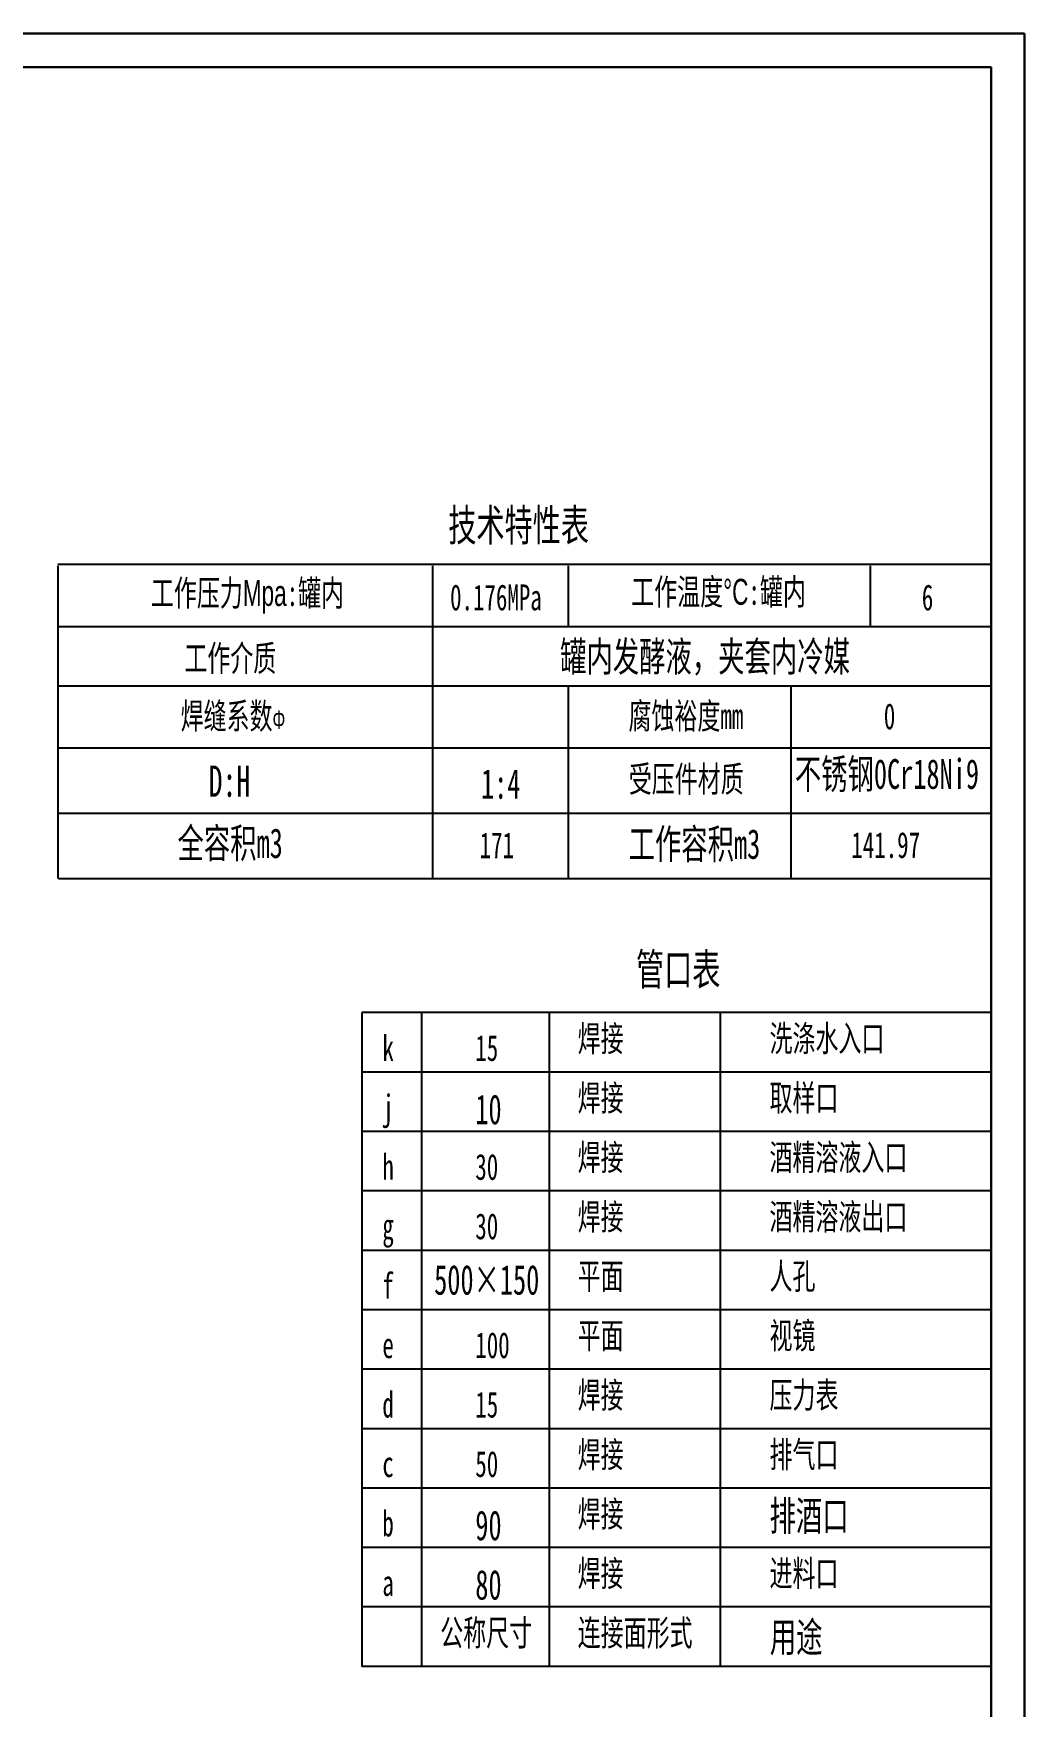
# Model space of a CAD drawing. Header units: millimetres. Extents: x 1191 to 2490, y 1247 to 2558.
# Drawn here: x 1258.1 to 1324.8, y 1314.1 to 1426.7 of the extents above; entities that cross this region are included whole.
import ezdxf

# ---------------------------------------------------------------- set-up
doc = ezdxf.new("R2010")
doc.units = ezdxf.units.MM
doc.header["$LTSCALE"] = 0.03
doc.layers.add('细实线', color=7, linetype='Continuous')
doc.styles.get("Standard").update_dxf_attribs({"font": '', "width": 0.65, "height": 2})
doc.styles.get('Standard').set_extended_font_data('SimSun')

msp = doc.modelspace()

# ---------------------------------------------------------------- linework, layer by layer
at = {"layer": '细实线', "lineweight": 30}
msp.add_line((1324.7722, 1426.7096), (1191.1747, 1426.7096), dxfattribs=at)
at = {"layer": '细实线', "color": 7, "lineweight": 30}
for p, q in [((1324.7722, 1426.7096), (1324.7722, 1246.692)), ((1193.3753, 1424.4379), (1322.5223, 1424.4379)), ((1322.5223, 1424.4379), (1322.5223, 1248.942))]:
    msp.add_line(p, q, dxfattribs=at)
at = {"layer": '细实线', "color": 7, "lineweight": 25}
for p, q in [((1322.5223, 1395.0614), (1322.5223, 1369.8234)), ((1259.72, 1390.997), (1322.5223, 1390.997)), ((1259.72, 1390.8676), (1259.72, 1386.8032)), ((1284.9389, 1390.8676), (1284.9389, 1386.8032)), ((1294.0697, 1390.8676), (1294.0697, 1386.7385)), ((1314.3891, 1390.8676), (1314.3891, 1386.7385)), ((1259.72, 1386.8032), (1284.9272, 1386.8032)), ((1259.72, 1386.8032), (1314.3737, 1386.8032)), ((1259.72, 1382.8012), (1322.5223, 1382.8012)), ((1294.0697, 1382.8012), (1294.0697, 1369.8234)), ((1259.72, 1378.6202), (1322.5223, 1378.6202)), ((1259.72, 1374.2218), (1322.5223, 1374.2218)), ((1259.78, 1369.8234), (1322.5823, 1369.8234)), ((1292.7877, 1360.805), (1280.1918, 1360.805)), ((1322.5223, 1360.805), (1292.7877, 1360.805)), ((1292.7877, 1356.805), (1280.1918, 1356.805)), ((1322.5223, 1356.805), (1292.7877, 1356.805)), ((1292.7877, 1352.805), (1280.1918, 1352.805)), ((1322.5223, 1352.805), (1292.7877, 1352.805)), ((1292.7877, 1348.805), (1280.1918, 1348.805)), ((1322.5223, 1348.805), (1292.7877, 1348.805)), ((1292.7877, 1344.805), (1280.1918, 1344.805)), ((1322.5223, 1344.805), (1292.7877, 1344.805)), ((1292.7877, 1340.805), (1280.1918, 1340.805)), ((1322.5223, 1340.805), (1292.7877, 1340.805)), ((1292.7877, 1336.805), (1280.1918, 1336.805)), ((1322.5223, 1336.805), (1292.7877, 1336.805)), ((1292.7877, 1332.805), (1280.1918, 1332.805)), ((1322.5223, 1332.805), (1292.7877, 1332.805)), ((1292.7877, 1328.805), (1280.1918, 1328.805)), ((1322.5223, 1328.805), (1292.7877, 1328.805)), ((1292.7877, 1324.805), (1280.1918, 1324.805)), ((1322.5223, 1324.805), (1292.7877, 1324.805)), ((1292.7877, 1320.805), (1280.1918, 1320.805)), ((1322.5223, 1320.805), (1292.7877, 1320.805)), ((1292.7877, 1316.805), (1280.1918, 1316.805)), ((1322.5223, 1316.805), (1292.7877, 1316.805))]:
    msp.add_line(p, q, dxfattribs=at)
at = {"layer": '细实线', "color": 7, "lineweight": 25, "ltscale": 0.743598}
for p, q in [((1284.9389, 1390.997), (1322.5223, 1390.997)), ((1259.72, 1386.8032), (1259.72, 1369.8234)), ((1284.9272, 1386.8032), (1284.9272, 1386.8032)), ((1284.9272, 1386.8032), (1284.9272, 1386.8032)), ((1284.9389, 1386.8032), (1284.9389, 1369.8234)), ((1294.0697, 1386.8032), (1294.0697, 1386.8032)), ((1314.3891, 1386.8032), (1314.3891, 1386.8032)), ((1314.448, 1386.8032), (1322.5223, 1386.8032))]:
    msp.add_line(p, q, dxfattribs=at)
at = {"layer": '细实线', "lineweight": 25}
for p, q in [((1309.0556, 1382.78), (1309.0556, 1369.806)), ((1280.1918, 1360.805), (1280.1918, 1316.805)), ((1284.1918, 1360.805), (1284.1918, 1316.805)), ((1292.7877, 1360.805), (1292.7877, 1316.805)), ((1292.7877, 1360.805), (1292.7877, 1316.805)), ((1304.2994, 1360.805), (1304.2994, 1316.805)), ((1322.5223, 1360.805), (1322.5223, 1316.805))]:
    msp.add_line(p, q, dxfattribs=at)

# ---------------------------------------------------------------- texts
at = {"layer": '细实线', "color": 7, "lineweight": 25}
for s, insert, char_height, width, attachment_point in [('技术特性表', (1290.7316, 1393.4957), 2.13493, 16.925138, 5), ('{\\fSimSun|b0|i0|c134|p2;工作压力\\fBankGothic Lt BT|b0|i0|c0|p34;Mpa}:{\\fSimSun|b0|i0|c134|p2;罐内}', (1272.4892, 1388.7863), 1.743525, 23.402468, 5), ('0.176MPa', (1289.2059, 1388.7395), 1.74353, 6.986745, 5), ('工作温度{\\fBankGothic Lt BT|b0|i0|c134|p34;°\\fBankGothic Lt BT|b0|i0|c0|p34;C}:罐内', (1304.1843, 1389.0332), 1.743525, 21.141583, 5), ('6', (1318.2477, 1388.7395), 1.7435, 6.986745, 5), ('工作介质', (1271.3342, 1384.5617), 1.74353, 10.148128, 5), ('焊缝系数{\\Fgreekc|c134;\\H0.7083x;Φ}', (1271.5111, 1380.6715), 1.743525, 13.713619, 5), ('{\\f宋体|b0|i0|c134|p2;腐蚀裕度}mm', (1301.9874, 1380.6715), 1.743525, 15.915989, 5), ('0', (1315.6903, 1380.735), 1.7435, 6.986745, 5), ('受压件材质', (1302.0132, 1376.4322), 1.74353, 13.713619, 5), ('全容积m3{\\fISOCPEUR|b0|i0|c134|p34;}', (1271.3218, 1372.1014), 2, 13.116949, 5), ('171', (1289.2666, 1372.0742), 1.74353, 6.986745, 5), ('工作容积m3{\\fBatangChe|b0|i0|c129|p49;\\H1.083x;}', (1298.1315, 1372.0437), 2, 13.23488, 4), ('141.97', (1315.4299, 1372.0742), 1.74353, 6.986745, 5), ('管口表', (1301.4686, 1363.6027), 2.13493, 16.925138, 5), ('k', (1281.5645, 1359.2969), 1.7435, 2.544243, 1), ('15', (1287.8185, 1359.2969), 1.74353, 2.544243, 1), ('焊接', (1294.706, 1359.9397), 1.74353, 11.89763, 1), ('洗涤水入口', (1307.6139, 1359.9397), 1.74353, 11.89763, 1), ('焊接', (1294.706, 1355.9397), 1.74353, 11.89763, 1), ('取样口', (1307.6139, 1355.9397), 1.74353, 11.89763, 1), ('j', (1281.5645, 1355.2969), 1.7435, 2.544243, 1), ('10', (1287.8185, 1355.2969), 2, 2.544243, 1), ('h', (1281.5645, 1351.2969), 1.7435, 2.544243, 1), ('焊接', (1294.706, 1351.9397), 1.74353, 11.89763, 1), ('酒精溶液入口', (1307.6139, 1351.9397), 1.74353, 11.89763, 1), ('30', (1287.8185, 1351.2969), 1.74353, 2.544243, 1), ('焊接', (1294.706, 1347.9397), 1.74353, 11.89763, 1), ('酒精溶液出口', (1307.6139, 1347.9397), 1.74353, 11.89763, 1), ('g', (1281.5645, 1347.2969), 1.7435, 2.544243, 1), ('30', (1287.8185, 1347.2969), 1.74353, 2.544243, 1), ('f', (1281.5645, 1343.2969), 1.7435, 2.544243, 1), ('500×150', (1285.0495, 1343.8248), 2, 7.379423, 1), ('平面', (1294.706, 1343.9397), 1.74353, 11.89763, 1), ('人孔', (1307.6139, 1343.9397), 1.74353, 11.89763, 1), ('平面', (1294.706, 1339.9397), 1.74353, 11.89763, 1), ('视镜', (1307.6139, 1339.9397), 1.74353, 11.89763, 1), ('100', (1287.8185, 1339.2969), 1.74353, 2.544243, 1), ('e', (1281.5645, 1339.2969), 1.7435, 2.544243, 1), ('焊接', (1294.706, 1335.9397), 1.74353, 11.89763, 1), ('压力表', (1307.6139, 1335.9397), 1.74353, 11.89763, 1), ('d', (1281.5645, 1335.2969), 1.7435, 2.544243, 1), ('15', (1287.8185, 1335.2969), 1.74353, 2.544243, 1), ('焊接', (1294.706, 1331.9397), 1.74353, 11.89763, 1), ('排气口', (1307.6139, 1331.9397), 1.74353, 11.89763, 1), ('50', (1287.8185, 1331.2969), 1.74353, 2.544243, 1), ('c', (1281.5645, 1331.2969), 1.7435, 2.544243, 1), ('焊接', (1294.706, 1327.9397), 1.74353, 11.89763, 1), ('排酒口', (1307.6139, 1327.9397), 2, 11.89763, 1), ('b', (1281.5645, 1327.2969), 1.7435, 2.544243, 1), ('90', (1287.8185, 1327.2969), 2, 2.544243, 1), ('80', (1287.8185, 1323.2969), 2, 2.544243, 1), ('焊接', (1294.706, 1323.9397), 1.74353, 11.89763, 1), ('进料口', (1307.6139, 1323.9397), 1.74353, 11.89763, 1), ('a', (1281.5645, 1323.2969), 1.7435, 2.544243, 1), ('公称尺寸', (1285.4591, 1319.9397), 1.74353, 10.319414, 1), ('连接面形式', (1294.706, 1319.9397), 1.74353, 11.89763, 1), (' 用途', (1306.7506, 1319.7786), 2, 11.89763, 1)]:
    msp.add_mtext(s, dxfattribs=dict(at, insert=insert, char_height=char_height, width=width, attachment_point=attachment_point))
at = {"layer": '细实线', "color": 7, "lineweight": 25, "ltscale": 0.481851, "insert": (1293.523, 1385.7728), "char_height": 2, "attachment_point": 1}
msp.add_mtext('罐内发酵液，夹套内冷媒', dxfattribs=at)
at = {"layer": '细实线', "lineweight": 25, "insert": (1269.8826, 1377.4354), "char_height": 2.1, "width": 16.249208, "attachment_point": 1}
msp.add_mtext('D:H', dxfattribs=at)
at = {"layer": '细实线', "color": 7, "lineweight": 25, "ltscale": 0.743598, "char_height": 2, "attachment_point": 1}
for s, insert in [('不锈钢0Cr18Ni9', (1309.3159, 1377.8676)), ('1:4', (1288.2037, 1377.2039))]:
    msp.add_mtext(s, dxfattribs=dict(at, insert=insert))

doc.saveas('drawing.dxf')
